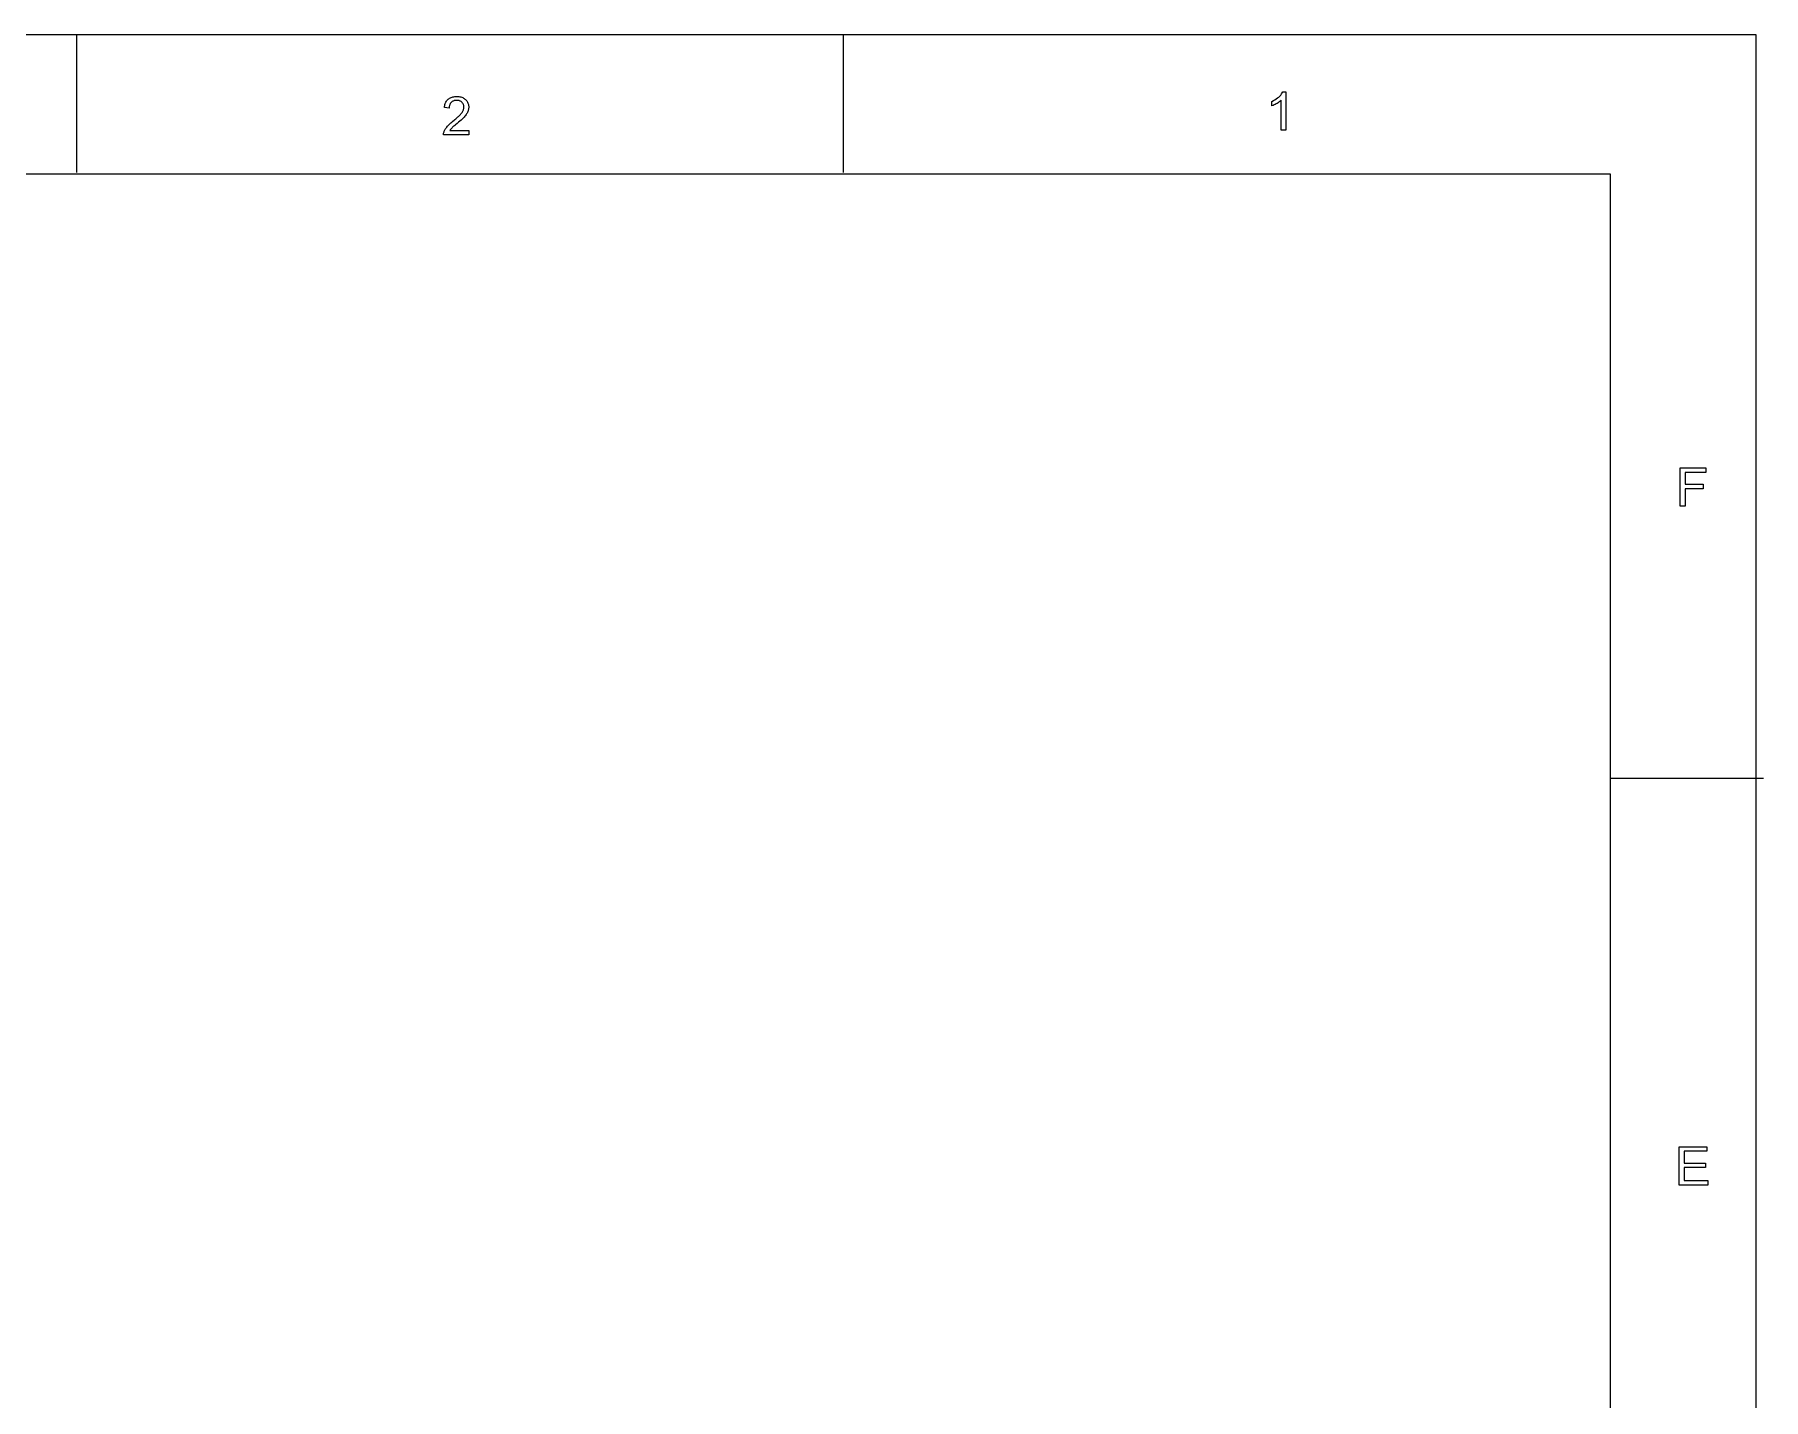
# Model space of a CAD drawing. Header units: millimetres. Extents: x 2067 to 4417, y -1557 to -908.
# Drawn here: x 2373.9 to 2486.6, y -1349.1 to -1260 of the extents above; entities that cross this region are included whole.
import ezdxf

# ---------------------------------------------------------------- set-up
doc = ezdxf.new("R2010")
doc.units = ezdxf.units.MM

msp = doc.modelspace()

# ---------------------------------------------------------------- linework, layer by layer
at = {"color": 7, "lineweight": 25}
for p, q in [((2066.614, -1260.021), (2486.119, -1260.021)), ((2486.119, -1260.021), (2486.119, -1557.021)), ((2076.617, -1269.106), (2476.618, -1269.106)), ((2476.618, -1269.106), (2476.618, -1545.216))]:
    msp.add_line(p, q, dxfattribs=at)
at = {"color": 7, "lineweight": 25, "ltscale": 0.225}
for p, q in [((2376.614, -1260.021), (2376.614, -1269.021)), ((2426.614, -1260.021), (2426.614, -1269.021))]:
    msp.add_line(p, q, dxfattribs=at)
at = {"color": 7, "lineweight": 25, "ltscale": 0.25}
msp.add_line((2476.614, -1308.521), (2486.614, -1308.521), dxfattribs=at)
at = {"color": 7, "lineweight": 13}
for points in [[(2455.482, -1266.264), (2455.175, -1266.264), (2455.175, -1264.308), (2455.127, -1264.351), (2455.076, -1264.392), (2455.023, -1264.433), (2454.966, -1264.472), (2454.906, -1264.509), (2454.843, -1264.546), (2454.776, -1264.581), (2454.707, -1264.614), (2454.635, -1264.647), (2454.559, -1264.678), (2454.559, -1264.381), (2454.662, -1264.329), (2454.758, -1264.275), (2454.847, -1264.218), (2454.929, -1264.158), (2455.005, -1264.097), (2455.074, -1264.033), (2455.136, -1263.966), (2455.192, -1263.897), (2455.24, -1263.826), (2455.282, -1263.752), (2455.482, -1263.752)], [(2402.197, -1266.571), (2400.541, -1266.571), (2400.542, -1266.529), (2400.547, -1266.487), (2400.554, -1266.444), (2400.564, -1266.401), (2400.578, -1266.359), (2400.594, -1266.316), (2400.613, -1266.273), (2400.635, -1266.23), (2400.66, -1266.187), (2400.688, -1266.143), (2400.72, -1266.099), (2400.757, -1266.052), (2400.8, -1266.004), (2400.847, -1265.953), (2400.9, -1265.9), (2400.958, -1265.844), (2401.02, -1265.787), (2401.088, -1265.727), (2401.162, -1265.665), (2401.24, -1265.601), (2401.289, -1265.561), (2401.337, -1265.521), (2401.383, -1265.481), (2401.429, -1265.44), (2401.474, -1265.398), (2401.518, -1265.357), (2401.56, -1265.315), (2401.602, -1265.272), (2401.642, -1265.229), (2401.682, -1265.186), (2401.718, -1265.142), (2401.751, -1265.099), (2401.781, -1265.055), (2401.806, -1265.012), (2401.827, -1264.968), (2401.845, -1264.924), (2401.858, -1264.88), (2401.868, -1264.836), (2401.874, -1264.792), (2401.876, -1264.748), (2401.875, -1264.711), (2401.871, -1264.675), (2401.864, -1264.641), (2401.855, -1264.608), (2401.842, -1264.576), (2401.828, -1264.545), (2401.81, -1264.516), (2401.79, -1264.488), (2401.767, -1264.461), (2401.742, -1264.436), (2401.715, -1264.412), (2401.686, -1264.391), (2401.655, -1264.372), (2401.624, -1264.356), (2401.591, -1264.343), (2401.556, -1264.332), (2401.52, -1264.323), (2401.483, -1264.317), (2401.444, -1264.313), (2401.404, -1264.312), (2401.363, -1264.313), (2401.324, -1264.317), (2401.286, -1264.323), (2401.249, -1264.332), (2401.214, -1264.344), (2401.18, -1264.358), (2401.147, -1264.374), (2401.116, -1264.393), (2401.086, -1264.415), (2401.057, -1264.439), (2401.031, -1264.466), (2401.007, -1264.495), (2400.986, -1264.526), (2400.968, -1264.561), (2400.952, -1264.597), (2400.939, -1264.637), (2400.929, -1264.678), (2400.922, -1264.722), (2400.918, -1264.769), (2400.916, -1264.818), (2400.6, -1264.783), (2400.608, -1264.714), (2400.62, -1264.649), (2400.635, -1264.587), (2400.654, -1264.528), (2400.677, -1264.473), (2400.704, -1264.421), (2400.735, -1264.372), (2400.77, -1264.326), (2400.808, -1264.284), (2400.85, -1264.245), (2400.896, -1264.21), (2400.943, -1264.178), (2400.993, -1264.151), (2401.046, -1264.126), (2401.101, -1264.106), (2401.158, -1264.089), (2401.217, -1264.076), (2401.279, -1264.067), (2401.344, -1264.061), (2401.41, -1264.06), (2401.482, -1264.062), (2401.551, -1264.068), (2401.617, -1264.078), (2401.679, -1264.092), (2401.738, -1264.11), (2401.794, -1264.133), (2401.846, -1264.159), (2401.895, -1264.19), (2401.941, -1264.225), (2401.984, -1264.263), (2402.023, -1264.305), (2402.058, -1264.348), (2402.089, -1264.393), (2402.116, -1264.44), (2402.138, -1264.488), (2402.157, -1264.538), (2402.171, -1264.59), (2402.181, -1264.643), (2402.188, -1264.698), (2402.19, -1264.755), (2402.188, -1264.803), (2402.183, -1264.852), (2402.174, -1264.9), (2402.162, -1264.949), (2402.146, -1264.997), (2402.127, -1265.046), (2402.105, -1265.095), (2402.079, -1265.144), (2402.049, -1265.193), (2402.017, -1265.242), (2401.979, -1265.293), (2401.934, -1265.347), (2401.882, -1265.405), (2401.823, -1265.466), (2401.758, -1265.53), (2401.685, -1265.598), (2401.606, -1265.669), (2401.52, -1265.743), (2401.427, -1265.82), (2401.327, -1265.901), (2401.274, -1265.944), (2401.226, -1265.986), (2401.181, -1266.026), (2401.139, -1266.065), (2401.101, -1266.103), (2401.067, -1266.14), (2401.037, -1266.175), (2401.01, -1266.21), (2400.987, -1266.243), (2400.967, -1266.275), (2402.197, -1266.275)], [(2482.863, -1288.577), (2481.508, -1288.577), (2481.508, -1289.351), (2482.683, -1289.351), (2482.683, -1289.648), (2481.508, -1289.648), (2481.508, -1290.78), (2481.177, -1290.78), (2481.177, -1288.28), (2482.863, -1288.28)], [(2482.993, -1335.068), (2481.125, -1335.068), (2481.125, -1332.568), (2482.935, -1332.568), (2482.935, -1332.865), (2481.456, -1332.865), (2481.456, -1333.629), (2482.839, -1333.629), (2482.839, -1333.926), (2481.456, -1333.926), (2481.456, -1334.772), (2482.993, -1334.772)]]:
    msp.add_lwpolyline(points, close=True, dxfattribs=at)

doc.saveas('drawing.dxf')
